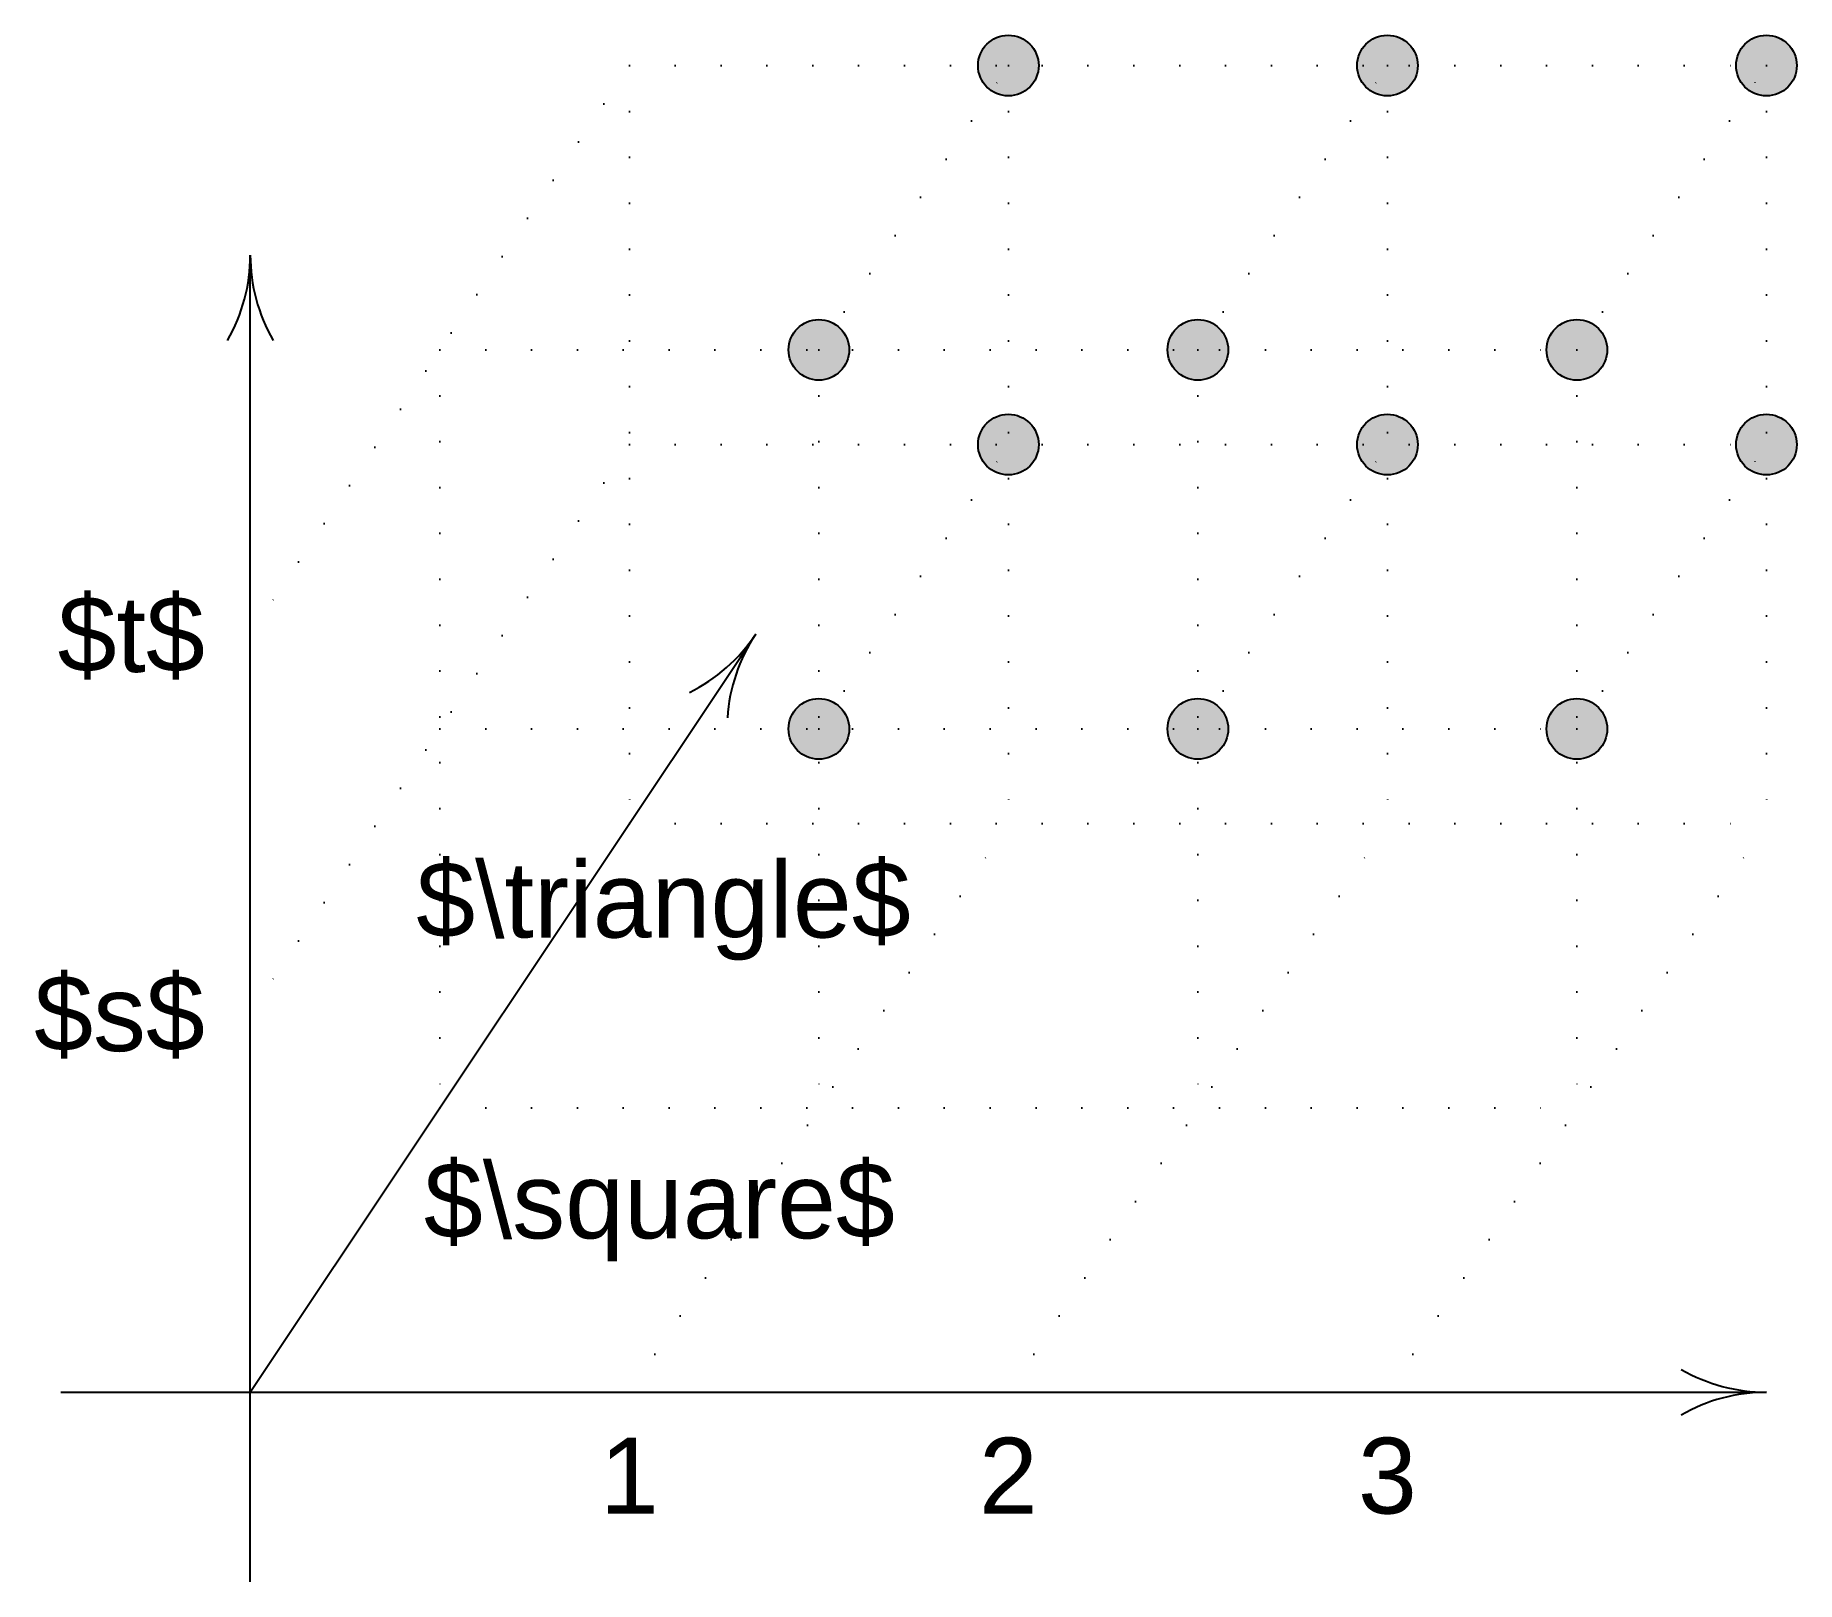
# Model space of a CAD drawing. Header units: inches. Extents: x 443 to 908, y 200 to 608.
import ezdxf
from ezdxf.enums import TextEntityAlignment as Align

# ---------------------------------------------------------------- set-up
doc = ezdxf.new("R2010")
doc.units = ezdxf.units.IN
doc.header["$MEASUREMENT"] = 0
doc.linetypes.add('LTXDOT', pattern=[12, 0, -12])
doc.styles.get("Standard").update_dxf_attribs({"font": 'arial.ttf'})

msp = doc.modelspace()

# ---------------------------------------------------------------- hatches: boundary and pattern name
h = msp.add_hatch(color=255)
edge = h.paths.add_edge_path()
edge.add_arc((700, 600), 8, 0, 360)
h = msp.add_hatch(color=255)
edge = h.paths.add_edge_path()
edge.add_arc((800, 600), 8, 0, 360)
h = msp.add_hatch(color=255)
edge = h.paths.add_edge_path()
edge.add_arc((900, 600), 8, 0, 360)
h = msp.add_hatch(color=255)
edge = h.paths.add_edge_path()
edge.add_arc((650, 525), 8, 0, 360)
h = msp.add_hatch(color=255)
edge = h.paths.add_edge_path()
edge.add_arc((750, 525), 8, 0, 360)
h = msp.add_hatch(color=255)
edge = h.paths.add_edge_path()
edge.add_arc((850, 525), 8, 0, 360)
h = msp.add_hatch(color=255)
edge = h.paths.add_edge_path()
edge.add_arc((700, 500), 8, 0, 360)
h = msp.add_hatch(color=255)
edge = h.paths.add_edge_path()
edge.add_arc((800, 500), 8, 0, 360)
h = msp.add_hatch(color=255)
edge = h.paths.add_edge_path()
edge.add_arc((900, 500), 8, 0, 360)
h = msp.add_hatch(color=255)
edge = h.paths.add_edge_path()
edge.add_arc((650, 425), 8, 0, 360)
h = msp.add_hatch(color=255)
edge = h.paths.add_edge_path()
edge.add_arc((750, 425), 8, 0, 360)
h = msp.add_hatch(color=255)
edge = h.paths.add_edge_path()
edge.add_arc((850, 425), 8, 0, 360)

# ---------------------------------------------------------------- linework, layer by layer
at = {"linetype": 'LTXDOT'}
for p, q in [((600, 600), (500, 450)), ((600, 600), (900, 600)), ((600, 600), (600, 400)), ((650, 525), (700, 600)), ((700, 600), (700, 400)), ((750, 525), (800, 600)), ((800, 600), (800, 400)), ((800, 600), (800, 400)), ((850, 525), (900, 600)), ((900, 600), (900, 400)), ((900, 600), (900, 400)), ((550, 525), (850, 525)), ((550, 525), (550, 325)), ((650, 525), (650, 325)), ((750, 525), (750, 325)), ((750, 525), (750, 325)), ((850, 525), (850, 325)), ((850, 525), (850, 325)), ((600, 500), (500, 350)), ((600, 500), (900, 500)), ((650, 425), (700, 500)), ((750, 425), (800, 500)), ((850, 425), (900, 500)), ((550, 425), (850, 425)), ((600, 250), (700, 400)), ((600, 400), (900, 400)), ((700, 250), (800, 400)), ((800, 250), (900, 400)), ((550, 325), (850, 325))]:
    msp.add_line(p, q, dxfattribs=at)
for p, q in [((500, 200), (500, 550)), ((500, 250), (633.33, 450)), ((450, 250), (900, 250))]:
    msp.add_line(p, q)
for centre in [(700, 600), (800, 600), (900, 600), (650, 525), (750, 525), (850, 525), (700, 500), (800, 500), (900, 500), (650, 425), (750, 425), (850, 425)]:
    msp.add_circle(centre, 8)
for centre, start, end in [((455, 550), 330, 0), ((545, 550), 180, 210), ((595.89, 474.96), 296.3099, 326.3099), ((670.78, 425.04), 146.3099, 176.3099), ((900, 295), 240, 270), ((900, 205), 90, 120)]:
    msp.add_arc(centre, 45, start, end)

# ---------------------------------------------------------------- texts
for s, p in [('$t$', (488, 450)), ('$s$', (488, 350))]:
    msp.add_text(s, height=20).set_placement(p, align=Align.MIDDLE_RIGHT)
for s, p in [('$\\triangle$', (609, 389.95)), ('1', (600, 238)), ('2', (700, 238)), ('3', (800, 238))]:
    msp.add_text(s, height=20).set_placement(p, align=Align.TOP_CENTER)
msp.add_text('$\\square$', height=20).set_placement((545.79, 310.6), align=Align.TOP_LEFT)

doc.saveas('drawing.dxf')
